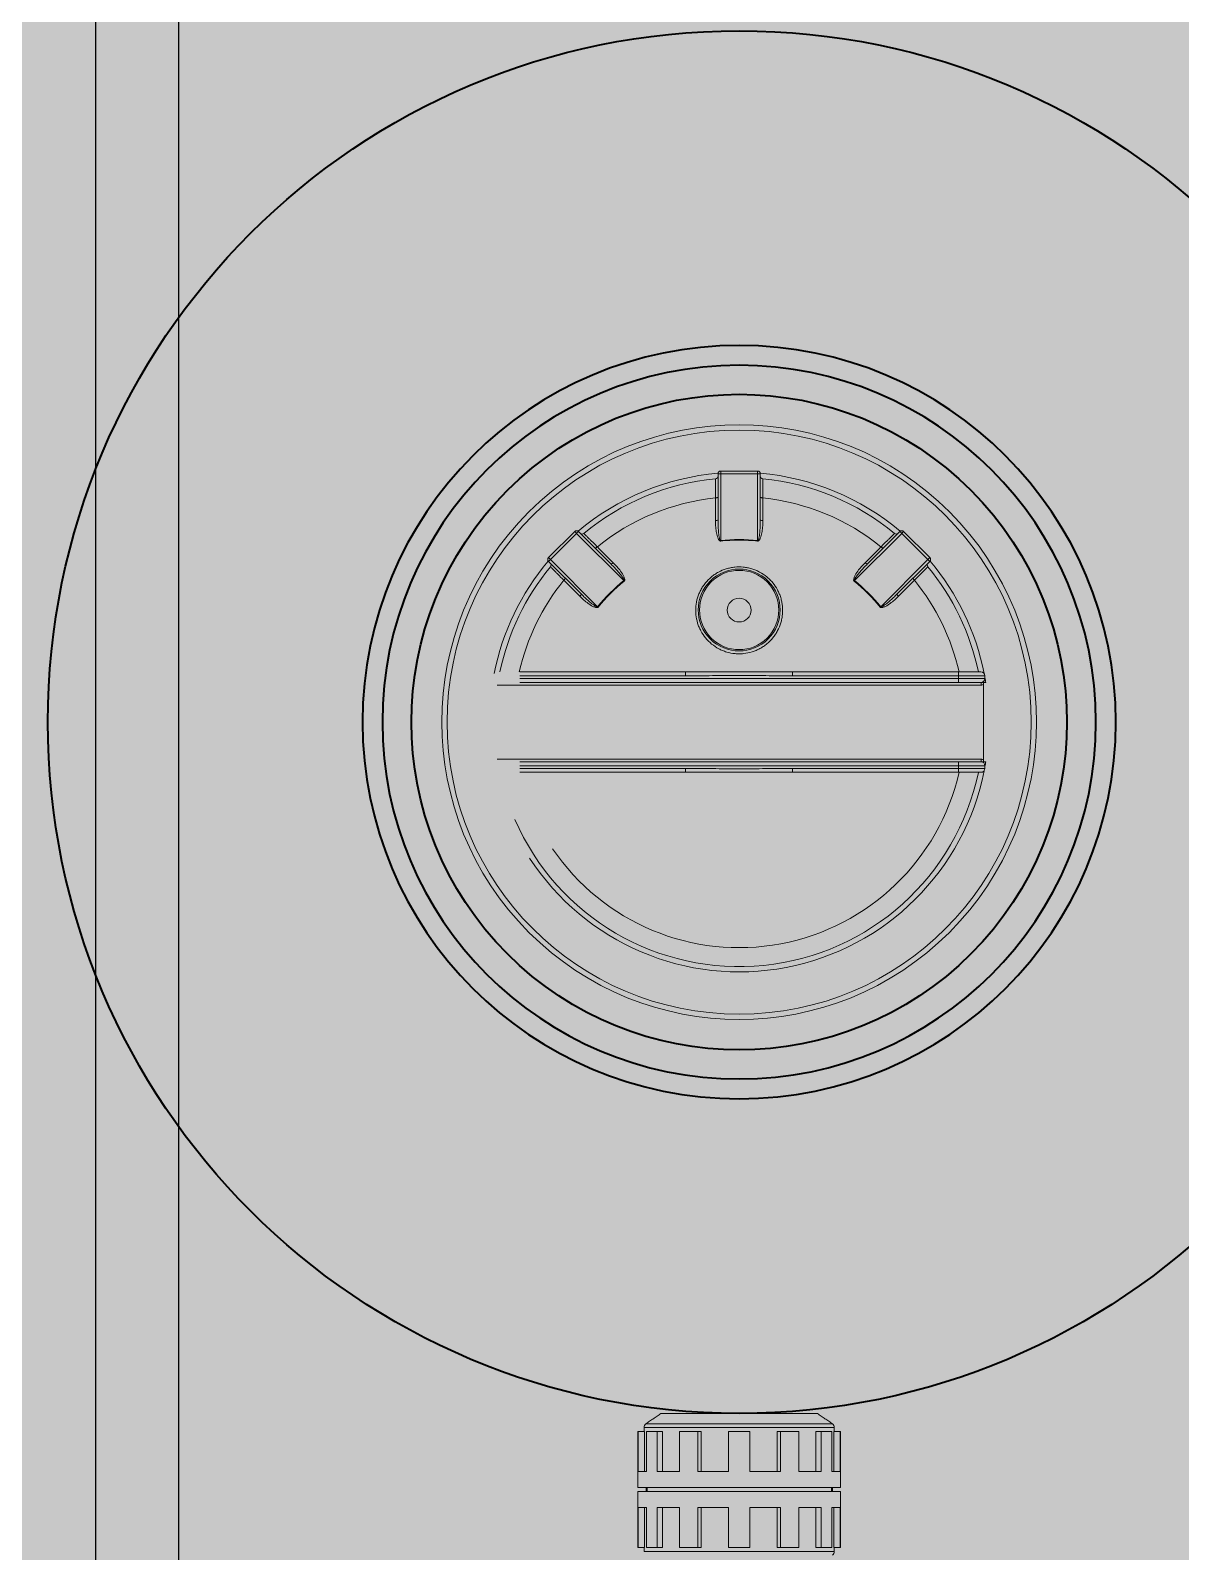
# Model space of a CAD drawing. Header units: millimetres. Extents: x -225363 to 347188, y -782467 to 813415.
# Drawn here: x 28394 to 28810, y 12716 to 13266 of the extents above; entities that cross this region are included whole.
import ezdxf

# ---------------------------------------------------------------- set-up
doc = ezdxf.new("R2010")
doc.units = ezdxf.units.MM
doc.layers.add('0.06 Trả nước', color=3, linetype='Continuous')
doc.layers.add('Nuoc cap', color=4, linetype='Continuous', lineweight=35)
doc.layers.add('Xref SCN', color=8, linetype='Continuous', lineweight=0)
pattern_1 = [(197, (-1424125.8, -442865.07), (-126.479246, -237.872866), [95.25, -285.75]), (287, (-1424185.26, -442833.45), (237.872866, -126.479246), [95.25, -285.75])]

# ---------------------------------------------------------------- blocks, each defined once
blk = doc.blocks.new('Xref SCN')
at = {"layer": 'Xref SCN', "ltscale": 3}
h = blk.add_hatch(dxfattribs=at)
h.set_pattern_fill('CROSS', color=256, scale=30, angle=197)
h.set_pattern_definition(pattern_1)
edge = h.paths.add_edge_path()
edge.add_arc((2267.43, -6082.96), 1150, 110.6378, 180.38556)
edge.add_line((1117.46, -6090.69), (1124.35, -7115.46))
edge.add_arc((2274.33, -7107.72), 1150, 180.38556, 270.38556)
edge.add_line((2282.07, -8257.69), (21549.9, -8127.55))
edge.add_arc((21542.16, -6977.57), 1150, 270.38535, 360.44018)
edge.add_line((22692.14, -6968.74), (22692.17, -2095.91))
edge.add_arc((21542.2, -2104.75), 1150, 0.44039, 90.38556)
edge.add_line((21534.46, -954.77), (6081.87, -1059.02))
edge.add_arc((6089.61, -2209), 1150, 90.38541, 160.13317)
edge.add_arc((-23.55, -0.08), 5350, 290.6378, 340.13331, ccw=False)
edge = h.paths.add_edge_path()
edge.add_arc((21542.2, 18280.17), 1150, 0.44034, 104.36987, ccw=False)
edge.add_line((22692.17, 18289.01), (22692.17, 2403.99))
edge.add_arc((21542.2, 2395.15), 1150, -89.61444, 0.44034, ccw=False)
edge.add_line((21549.94, 1245.18), (6067.06, 1140.93))
edge.add_arc((6059.32, 2290.9), 1150, 200.63777, 270.38553, ccw=False)
edge.add_arc((-23.55, -0.08), 5350, 20.6378, 28.59529)
edge.add_arc((5234.3, 2862.4), 636.56, 160.1438, 208.30764, ccw=False)
edge.add_arc((7788.19, 2340.32), 3237.89, 44.33072, 166.81967, ccw=False)
edge.add_arc((13743.19, 8157.79), 5087.07, 224.33072, 255.06492)
edge.add_arc((13751.05, 8258.78), 5186.7, 255.26847, 275.82448)
edge.add_arc((13743.19, 8157.79), 5087.07, 276.02803, 352.80401)
edge.add_arc((13366.13, 8136.44), 5458.92, 353.52217, 372.96168)
edge.add_arc((13743.19, 8157.79), 5087.07, 13.67983, 75.72665)
edge.add_arc((16202.13, 17226.12), 4310.08, 184.54285, 253.76877, ccw=False)
edge.add_arc((12055.19, 16895.67), 150, 104.4177, 184.1801, ccw=False)
edge.add_line((12017.84, 17040.95), (21256.8, 19394.19))
h = blk.add_hatch(dxfattribs=at)
h.set_pattern_fill('CROSS', color=256, scale=30, angle=197)
h.set_pattern_definition(pattern_1)
edge = h.paths.add_edge_path()
edge.add_line((10158.25, 16567.29), (1851.34, 14451.44))
edge.add_arc((2136.75, 13337.42), 1150, 104.36987, 180.38556)
edge.add_line((986.77, 13329.68), (1035.39, 6105.34))
edge.add_arc((2185.36, 6113.08), 1150, 180.38556, 250.13331)
edge.add_arc((-23.55, -0.08), 5350, 54.44102, 70.13331, ccw=False)
edge.add_arc((3168.42, 4685.79), 343.18, 256.3943, 333.3422)
edge.add_arc((7788.19, 2340.32), 4837.89, 44.33072, 153.06453, ccw=False)
edge.add_arc((13743.19, 8157.79), 3487.07, 224.33072, 435.87878)
edge.add_arc((16212.73, 17236.67), 5922.69, 187.715863, 254.13812, ccw=False)
edge.add_arc((10541.85, 16468.34), 200, 187.6327, 187.7159, ccw=False)
edge.add_arc((10194.95, 16421.85), 150, 7.6327, 104.1621)
edge = h.paths.add_edge_path()
edge.add_arc((-13757.86, 9268.23), 1150, 104.35993, 180.44034)
edge.add_line((-14907.83, 9259.39), (-14907.83, 2149.03))
edge.add_arc((-13757.86, 2157.87), 1150, 180.44034, 270.38556)
edge.add_line((-13750.13, 1007.9), (-6128.96, 1058.86))
edge.add_arc((-6136.7, 2208.82), 1149.99, 270.38591, 340.13367)
edge.add_arc((-23.55, -0.08), 5350, 110.63781, 160.13331, ccw=False)
edge.add_arc((-2314.54, 6082.8), 1150, 290.6378, 360.38556)
edge.add_line((-1164.56, 6090.54), (-1205.64, 12195.07))
edge.add_arc((-2355.62, 12187.33), 1150, 0.38556, 104.35993)
edge.add_line((-2640.83, 13301.4), (-14043.08, 10382.3))
edge = h.paths.add_edge_path()
edge.add_line((-13750.1, -8364.83), (-2217.81, -8287.97))
edge.add_arc((-2225.56, -7138.01), 1149.99, 270.3861, 360.3861)
edge.add_line((-1075.6, -7130.26), (-1082.49, -6105.5))
edge.add_arc((-2232.47, -6113.24), 1150, 0.38556, 70.13331)
edge.add_arc((-23.55, -0.08), 5350, 200.6378, 250.13331, ccw=False)
edge.add_arc((-6106.43, -2291.06), 1150, 20.6378, 90.38556)
edge.add_line((-6114.17, -1141.09), (-13765.59, -1192.05))
edge.add_arc((-13757.84, -2342.01), 1149.99, 90.38614, 180.44099)
edge.add_line((-14907.8, -2350.87), (-14907.83, -7223.7))
edge.add_arc((-13757.86, -7214.86), 1150, 180.44039, 270.38556)
edge.add_arc((-13747.77, -8714.82), 349.99, 90.3818, 90.3856, ccw=False)
blk = doc.blocks.new('D900')
at = {"color": 8, "linetype": 'Continuous', "lineweight": 0}
for p, q in [((-66.07, 537.4), (-65.71, 537.4)), ((-65.71, 537.4), (-65.71, 511.25)), ((-65.71, 537.4), (-61.56, 537.4)), ((61.94, 539.96), (-61.94, 539.96)), ((-61.56, 537.4), (-61.56, 511.25)), ((-60.35, 537.4), (-60.35, 511.25)), ((-60.35, 537.4), (-53.46, 537.4)), ((-53.46, 537.4), (-53.46, 511.25)), ((-53.46, 537.4), (-49.87, 537.4)), ((-49.87, 537.4), (-49.87, 511.25)), ((-38.81, 537.4), (-38.81, 511.25)), ((-38.81, 537.4), (-26.89, 537.4)), ((-26.89, 537.4), (-26.89, 511.25)), ((-26.89, 537.4), (-24.82, 537.4)), ((-24.82, 537.4), (-24.82, 511.25)), ((-6.88, 537.4), (-6.88, 511.25)), ((-6.88, 537.4), (6.88, 537.4)), ((6.88, 537.4), (6.88, 511.25)), ((24.82, 537.4), (24.82, 511.25)), ((24.82, 537.4), (26.89, 537.4)), ((26.89, 537.4), (26.89, 511.25)), ((26.89, 537.4), (38.81, 537.4)), ((38.81, 537.4), (38.81, 511.25)), ((49.87, 537.4), (49.87, 511.25)), ((49.87, 537.4), (53.46, 537.4)), ((53.46, 537.4), (53.46, 511.25)), ((53.46, 537.4), (60.35, 537.4)), ((60.35, 537.4), (60.35, 511.25)), ((61.56, 537.4), (61.56, 511.25)), ((61.56, 537.4), (65.71, 537.4)), ((65.71, 537.4), (65.71, 511.25)), ((65.71, 537.4), (66.07, 537.4)), ((-60.35, 511.25), (-65.71, 511.25)), ((-38.81, 511.25), (-53.46, 511.25)), ((-6.88, 511.25), (-26.89, 511.25)), ((26.89, 511.25), (6.88, 511.25)), ((53.46, 511.25), (38.81, 511.25)), ((65.71, 511.25), (60.35, 511.25)), ((66.07, 500.93), (-66.07, 500.93)), ((66.07, 498.17), (-66.07, 498.17)), ((-65.71, 461.7), (-65.71, 487.85)), ((-60.35, 487.85), (-65.71, 487.85)), ((-61.56, 461.7), (-61.56, 487.85)), ((-60.35, 461.7), (-60.35, 487.85)), ((-53.46, 461.7), (-53.46, 487.85)), ((-38.81, 487.85), (-53.46, 487.85)), ((-49.87, 461.7), (-49.87, 487.85)), ((-38.81, 461.7), (-38.81, 487.85)), ((-26.89, 461.7), (-26.89, 487.85)), ((-6.88, 487.85), (-26.89, 487.85)), ((-24.82, 461.7), (-24.82, 487.85)), ((-6.88, 461.7), (-6.88, 487.85)), ((6.88, 461.7), (6.88, 487.85)), ((26.89, 487.85), (6.88, 487.85)), ((24.82, 461.7), (24.82, 487.85)), ((26.89, 461.7), (26.89, 487.85)), ((38.81, 461.7), (38.81, 487.85)), ((53.46, 487.85), (38.81, 487.85)), ((49.87, 461.7), (49.87, 487.85)), ((53.46, 461.7), (53.46, 487.85)), ((60.35, 461.7), (60.35, 487.85)), ((65.71, 487.85), (60.35, 487.85)), ((61.56, 461.7), (61.56, 487.85)), ((65.71, 461.7), (65.71, 487.85)), ((-66.07, 461.7), (-65.71, 461.7)), ((-65.71, 461.7), (-61.56, 461.7)), ((61.94, 459.14), (-61.94, 459.14)), ((60.77, 456.89), (-60.77, 456.89)), ((-60.35, 461.7), (-53.46, 461.7)), ((-53.46, 461.7), (-49.87, 461.7)), ((-38.81, 461.7), (-26.89, 461.7)), ((-26.89, 461.7), (-24.82, 461.7)), ((-6.88, 461.7), (6.88, 461.7)), ((24.82, 461.7), (26.89, 461.7)), ((26.89, 461.7), (38.81, 461.7)), ((49.87, 461.7), (53.46, 461.7)), ((53.46, 461.7), (60.35, 461.7)), ((61.56, 461.7), (65.71, 461.7)), ((65.71, 461.7), (66.07, 461.7)), ((50.93, 450), (-50.93, 450)), ((-142.8, 30.11), (-160.01, 30.11)), ((-160.01, 30.11), (-160.01, 28.39)), ((-157.43, 32.69), (-142.8, 32.69)), ((-142.8, 32.69), (-142.8, 30.11)), ((-142.8, 32.69), (-34.83, 32.69)), ((-34.83, 30.11), (-142.8, 30.11)), ((-142.8, 30.11), (-142.8, 28.39)), ((-34.83, 32.69), (-34.83, 30.11)), ((34.83, 32.69), (34.83, 30.11)), ((34.83, 32.69), (142.8, 32.69)), ((142.8, 30.11), (34.83, 30.11)), ((-160.01, 28.39), (-142.8, 28.39)), ((-159.15, 24.64), (-159.15, -24.64)), ((-157.5, 25.81), (-157.5, 24.09)), ((157.5, 24.09), (-157.5, 24.09)), ((-142.8, 25.81), (-157.43, 25.81)), ((-142.8, 28.39), (142.8, 28.39)), ((-142.8, 28.39), (-142.8, 25.81)), ((142.8, 25.81), (-142.8, 25.81)), ((-160.01, -30.11), (-160.01, -28.39)), ((-142.8, -28.39), (-160.01, -28.39)), ((-157.5, -25.81), (-157.5, -24.09)), ((-157.5, -24.09), (157.5, -24.09)), ((-157.43, -25.81), (-142.8, -25.81)), ((-142.8, -25.81), (-142.8, -28.39)), ((-142.8, -25.81), (142.8, -25.81)), ((-142.8, -30.11), (-142.8, -28.39)), ((142.8, -28.39), (-142.8, -28.39)), ((-160.01, -30.11), (-142.8, -30.11)), ((-142.8, -32.69), (-157.43, -32.69)), ((-142.8, -30.11), (-34.83, -30.11)), ((-142.8, -30.11), (-142.8, -32.69)), ((-34.83, -32.69), (-142.8, -32.69)), ((-34.83, -30.11), (-34.83, -32.69)), ((34.83, -30.11), (34.83, -32.69)), ((34.83, -30.11), (142.8, -30.11)), ((142.8, -32.69), (34.83, -32.69)), ((-92.14, -75.11), (-122.88, -105.84)), ((-92.1, -75.08), (-92.14, -75.11)), ((-92.06, -75.05), (-92.1, -75.08)), ((-92.03, -75.01), (-92.06, -75.05)), ((-91.99, -74.98), (-92.03, -75.01)), ((-91.95, -74.95), (-91.99, -74.98)), ((-91.91, -74.92), (-91.95, -74.95)), ((-91.87, -74.89), (-91.91, -74.92)), ((-91.84, -74.86), (-91.87, -74.89)), ((91.87, -74.89), (91.84, -74.86)), ((91.91, -74.92), (91.87, -74.89)), ((91.95, -74.95), (91.91, -74.92)), ((91.99, -74.98), (91.95, -74.95)), ((92.03, -75.01), (91.99, -74.98)), ((92.06, -75.05), (92.03, -75.01)), ((92.1, -75.08), (92.06, -75.05)), ((92.14, -75.11), (92.1, -75.08)), ((122.88, -105.84), (92.14, -75.11)), ((-124.09, -104.63), (-102.89, -83.43)), ((102.89, -83.43), (124.09, -104.63)), ((-114.16, -92.33), (-113.94, -92.58)), ((-113.94, -92.58), (-113.74, -92.82)), ((-113.74, -92.82), (-113.56, -93.05)), ((-113.56, -93.05), (-113.43, -93.28)), ((-113.43, -93.28), (-113.33, -93.47)), ((-113.33, -93.47), (-113.28, -93.64)), ((-113.28, -93.77), (-113.32, -93.86)), ((-113.28, -93.64), (-113.28, -93.77)), ((-105.84, -122.88), (-75.11, -92.14)), ((-75.11, -92.14), (-75.08, -92.1)), ((-75.08, -92.1), (-75.05, -92.06)), ((-75.05, -92.06), (-75.01, -92.03)), ((-75.01, -92.03), (-74.98, -91.99)), ((-74.98, -91.99), (-74.95, -91.95)), ((-74.95, -91.95), (-74.92, -91.91)), ((-74.92, -91.91), (-74.89, -91.87)), ((-74.89, -91.87), (-74.86, -91.84)), ((74.86, -91.84), (74.89, -91.87)), ((74.89, -91.87), (74.92, -91.91)), ((74.92, -91.91), (74.95, -91.95)), ((74.95, -91.95), (74.98, -91.99)), ((74.98, -91.99), (75.01, -92.03)), ((75.01, -92.03), (75.05, -92.06)), ((75.05, -92.06), (75.08, -92.1)), ((75.08, -92.1), (75.11, -92.14)), ((75.11, -92.14), (105.84, -122.88)), ((113.28, -93.64), (113.33, -93.47)), ((113.28, -93.77), (113.28, -93.64)), ((113.32, -93.86), (113.28, -93.77)), ((113.33, -93.47), (113.43, -93.28)), ((113.43, -93.28), (113.56, -93.05)), ((113.56, -93.05), (113.74, -92.82)), ((113.74, -92.82), (113.94, -92.58)), ((113.94, -92.58), (114.16, -92.33)), ((-124.09, -104.63), (-124.07, -104.65)), ((-124.09, -107.06), (-124.07, -107.04)), ((-107.06, -124.09), (-124.09, -107.06)), ((-124.07, -104.65), (-124, -104.72)), ((-124.07, -107.04), (-124, -106.97)), ((-124, -104.72), (-123.89, -104.83)), ((-124, -106.97), (-123.89, -106.86)), ((-123.89, -104.83), (-123.74, -104.98)), ((-123.89, -106.86), (-123.74, -106.7)), ((-123.74, -104.98), (-123.55, -105.17)), ((-123.74, -106.7), (-123.55, -106.52)), ((-123.55, -105.17), (-123.34, -105.38)), ((-123.55, -106.52), (-123.34, -106.31)), ((-123.34, -105.38), (-123.11, -105.61)), ((-123.34, -106.31), (-123.11, -106.08)), ((-123.11, -105.61), (-122.88, -105.84)), ((-123.11, -106.08), (-122.88, -105.84)), ((-122.88, -105.84), (-105.84, -122.88)), ((-83.43, -102.89), (-104.63, -124.09)), ((104.63, -124.09), (83.43, -102.89)), ((105.84, -122.88), (122.88, -105.84)), ((124.09, -107.06), (107.06, -124.09)), ((122.88, -105.84), (123.11, -105.61)), ((122.88, -105.84), (123.11, -106.08)), ((123.11, -105.61), (123.34, -105.38)), ((123.11, -106.08), (123.34, -106.31)), ((123.34, -105.38), (123.55, -105.17)), ((123.34, -106.31), (123.55, -106.52)), ((123.55, -105.17), (123.74, -104.98)), ((123.55, -106.52), (123.74, -106.7)), ((123.74, -104.98), (123.89, -104.83)), ((123.74, -106.7), (123.89, -106.86)), ((123.89, -104.83), (124, -104.72)), ((123.89, -106.86), (124, -106.97)), ((124, -104.72), (124.07, -104.65)), ((124, -106.97), (124.07, -107.04)), ((124.07, -104.65), (124.09, -104.63)), ((124.07, -107.04), (124.09, -107.06)), ((-93.86, -113.32), (-93.77, -113.28)), ((-93.77, -113.28), (-93.64, -113.28)), ((-93.64, -113.28), (-93.47, -113.33)), ((-93.47, -113.33), (-93.28, -113.43)), ((-93.28, -113.43), (-93.05, -113.56)), ((-93.05, -113.56), (-92.82, -113.74)), ((-92.82, -113.74), (-92.58, -113.94)), ((-92.58, -113.94), (-92.33, -114.16)), ((-12.03, -118.16), (-12.04, -118.21)), ((-12.04, -118.21), (-12.04, -118.26)), ((-12.04, -118.26), (-12.04, -161.73)), ((-12.02, -118.07), (-12.03, -118.12)), ((-12.03, -118.12), (-12.03, -118.16)), ((-12.01, -117.97), (-12.02, -118.02)), ((-12.02, -118.02), (-12.02, -118.07)), ((-12, -117.87), (-12.01, -117.92)), ((-12.01, -117.92), (-12.01, -117.97)), ((12.01, -117.92), (12, -117.87)), ((12.01, -117.97), (12.01, -117.92)), ((12.02, -118.02), (12.01, -117.97)), ((12.02, -118.07), (12.02, -118.02)), ((12.03, -118.12), (12.02, -118.07)), ((12.03, -118.16), (12.03, -118.12)), ((12.04, -118.21), (12.03, -118.16)), ((12.04, -118.26), (12.04, -118.21)), ((12.04, -161.73), (12.04, -118.26)), ((92.33, -114.16), (92.58, -113.94)), ((92.58, -113.94), (92.82, -113.74)), ((92.82, -113.74), (93.05, -113.56)), ((93.05, -113.56), (93.28, -113.43)), ((93.28, -113.43), (93.47, -113.33)), ((93.47, -113.33), (93.64, -113.28)), ((93.64, -113.28), (93.77, -113.28)), ((93.77, -113.28), (93.86, -113.32)), ((-107.04, -124.07), (-107.06, -124.09)), ((-106.97, -124), (-107.04, -124.07)), ((-106.86, -123.89), (-106.97, -124)), ((-106.7, -123.74), (-106.86, -123.89)), ((-106.52, -123.55), (-106.7, -123.74)), ((-106.31, -123.34), (-106.52, -123.55)), ((-106.08, -123.11), (-106.31, -123.34)), ((-105.84, -122.88), (-106.08, -123.11)), ((-105.84, -122.88), (-105.61, -123.11)), ((-105.61, -123.11), (-105.38, -123.34)), ((-105.38, -123.34), (-105.17, -123.55)), ((-105.17, -123.55), (-104.98, -123.74)), ((-104.98, -123.74), (-104.83, -123.89)), ((-104.83, -123.89), (-104.72, -124)), ((-104.72, -124), (-104.65, -124.07)), ((-104.65, -124.07), (-104.63, -124.09)), ((104.63, -124.09), (104.65, -124.07)), ((104.65, -124.07), (104.72, -124)), ((104.72, -124), (104.83, -123.89)), ((104.83, -123.89), (104.98, -123.74)), ((104.98, -123.74), (105.17, -123.55)), ((105.17, -123.55), (105.38, -123.34)), ((105.38, -123.34), (105.61, -123.11)), ((105.61, -123.11), (105.84, -122.88)), ((106.08, -123.11), (105.84, -122.88)), ((106.31, -123.34), (106.08, -123.11)), ((106.52, -123.55), (106.31, -123.34)), ((106.7, -123.74), (106.52, -123.55)), ((106.86, -123.89), (106.7, -123.74)), ((106.97, -124), (106.86, -123.89)), ((107.04, -124.07), (106.97, -124)), ((107.06, -124.09), (107.04, -124.07)), ((-13.76, -161.73), (-13.76, -131.75)), ((13.76, -131.75), (13.76, -161.73)), ((-15.43, -146.01), (-15.11, -146.03)), ((-15.11, -146.03), (-14.79, -146.06)), ((-14.79, -146.06), (-14.5, -146.1)), ((-14.5, -146.1), (-14.25, -146.16)), ((-14.25, -146.16), (-14.04, -146.23)), ((-14.04, -146.23), (-13.89, -146.32)), ((-13.89, -146.32), (-13.8, -146.41)), ((-13.8, -146.41), (-13.76, -146.5)), ((13.76, -146.5), (13.8, -146.41)), ((13.8, -146.41), (13.89, -146.32)), ((13.89, -146.32), (14.04, -146.23)), ((14.04, -146.23), (14.25, -146.16)), ((14.25, -146.16), (14.5, -146.1)), ((14.5, -146.1), (14.79, -146.06)), ((14.79, -146.06), (15.11, -146.03)), ((15.11, -146.03), (15.43, -146.01)), ((-13.76, -161.73), (-12.04, -161.73)), ((-12.04, -163.45), (-12.04, -161.73)), ((-12.04, -161.73), (12.04, -161.73)), ((12.04, -163.45), (-12.04, -163.45)), ((12.04, -161.73), (13.76, -161.73)), ((12.04, -161.73), (12.04, -163.45))]:
    blk.add_line(p, q, dxfattribs=at)
at = {"color": 8}
for p, q in [((-60.35, 498.17), (-60.35, 500.93)), ((60.35, 498.17), (60.35, 500.93))]:
    blk.add_line(p, q, dxfattribs=at)
blk.add_circle((0, 0), 450, dxfattribs=at)
at = {"color": 8, "linetype": 'Continuous', "lineweight": 0}
for centre, major_axis, start_param, end_param in [((-59.19, 539.96), (1.95, -1.95), 2.96706, 3.926991), ((-59.19, 459.14), (1.95, 1.95), 2.356194, 3.316126), ((59.19, 459.14), (1.95, 1.95), 4.537856, 5.497787), ((0, 0), (136.87, 136.87), 2.356194490192318, 8.639379797371905), ((0, 0), (134.43, -134.43), 3.926991, 10.210176), ((0, 0), (114.97, 114.97), -0.209906, 2.160063), ((0, 0), (112.54, 112.54), -0.375413, 2.149316), ((0, 0), (103.82, 103.82), -0.189217, 2.13167), ((-157.43, 30.11), (1.82, 1.82), 0.785398, 2.356194), ((0, 0), (114.97, 114.97), 2.177796, 2.19679), ((-157.43, 28.39), (1.82, -1.82), 3.926991, 5.497787), ((0, 0), (114.97, -114.97), 4.086396, 4.105389), ((-157.43, -28.39), (1.82, 1.82), 0.785398, 2.356194), ((-157.43, -30.11), (1.82, -1.82), 3.926991, 5.497787), ((0, 0), (114.97, -114.97), 4.123122, 4.627771), ((0, 0), (112.54, -112.54), 4.133869, 4.615983), ((0, 0), (103.82, -103.82), 4.151515, 4.607082), ((0, 0), (103.82, 103.82), -1.465489, -1.009922), ((0, 0), (112.54, 112.54), -1.47439, -0.992276), ((0, 0), (114.97, 114.97), -1.486178, -0.981529), ((0, -72.99), (18.86, 18.86), 2.35619449018917, 8.639379797368756), ((0, -72.99), (18.25, 18.25), 2.356194490191966, 8.63937979737155), ((0, -72.92), (5.47, -5.47), 3.926991, 10.210176), ((0, 0), (84.06, -84.06), 4.610901, 4.813877), ((0, 0), (83.78, 83.78), 3.040104, 3.243081), ((0, 0), (83.78, -83.78), 6.181697, 6.384674), ((0, 0), (84.06, 84.06), 4.610901, 4.813877), ((-104.88, -83.59), (1.41, -1.41), 0.867626, 1.76222), ((104.88, -83.59), (1.41, 1.41), 1.379373, 2.273966), ((-122.88, -105.84), (1.22, -1.22), 3.141593, 4.712389), ((-124.17, -102.27), (1.22, 1.22), -1.570782, -0.095032), ((-83.59, -104.88), (1.41, -1.41), 1.379373, 2.273966), ((83.59, -104.88), (1.41, 1.41), 0.867626, 1.76222), ((124.17, -102.27), (1.22, 1.22), 1.666284, 3.141126), ((122.88, -105.84), (1.22, 1.22), -1.570796, 0), ((0, 0), (103.82, 103.82), 3.2469, 3.821684), ((0, 0), (84.06, -84.06), 5.396299, 5.599275), ((0, 0), (83.78, 83.78), 3.825503, 4.028479), ((0, 0), (103.82, -103.82), 5.603094, 6.177878), ((-105.84, -122.88), (1.22, 1.22), 3.141593, 4.712389), ((0, 0), (114.97, -114.97), 4.797007, 5.413169), ((-102.27, -124.17), (1.22, -1.22), 1.666284, 3.141126), ((0, 0), (112.54, -112.54), 4.808795, 5.401381), ((0, 0), (114.97, 114.97), 4.011609, 4.627771), ((0, 0), (112.54, 112.54), 4.023397, 4.615983), ((102.27, -124.17), (1.22, 1.22), 0.000014, 1.475764), ((105.84, -122.88), (1.22, 1.22), 3.141593, 4.712389), ((-15.05, -133.27), (1.41, -1.41), 1.653039, 2.547603), ((15.05, -133.27), (1.41, 1.41), 0.59399, 1.488553), ((-15.48, -160.12), (1.22, 1.22), -0.784357, 0.690321), ((15.48, -160.12), (1.22, -1.22), 2.451543, 3.92648), ((-12.04, -161.73), (1.22, 1.22), 2.356194, 3.926991), ((12.04, -161.73), (1.22, -1.22), 5.497787, 7.068583)]:
    blk.add_ellipse(centre, major_axis=major_axis, ratio=1, start_param=start_param, end_param=end_param, dxfattribs=at)
at = {"color": 8}
for major_axis, start_param, end_param in [((173.39, -173.39), 3.926991, 10.210176), ((164.24, -164.24), 3.926991, 10.210176), ((150.89, 150.89), 2.356194490191815, 8.6393797973714)]:
    blk.add_ellipse((0, 0), major_axis=major_axis, ratio=1, start_param=start_param, end_param=end_param, dxfattribs=at)
at = {"color": 8, "linetype": 'Continuous', "lineweight": 0}
for points, degree in [([(-66.07, 537.4), (-66.07, 500.93)], 1), ([(-61.94, 539.96), (-61.94, 537.4)], 1), ([(61.94, 537.4), (61.94, 539.96)], 1), ([(66.07, 500.93), (66.07, 537.4)], 1), ([(-66.07, 461.7), (-66.07, 498.17)], 1), ([(66.07, 498.17), (66.07, 461.7)], 1), ([(-61.94, 459.14), (-61.94, 461.7)], 1), ([(-50.93, 450), (-60.77, 456.89)], 1), ([(60.77, 456.89), (50.93, 450)], 1), ([(61.94, 461.7), (61.94, 459.14)], 1), ([(-114.16, -92.33), (-110.71, -88.88), (-107.24, -85.42), (-103.76, -81.94)], 3), ([(103.76, -81.94), (107.24, -85.42), (110.71, -88.88), (114.16, -92.33)], 3), ([(-122.83, -103.37), (-122.92, -103.45)], 1), ([(-81.94, -103.76), (-85.42, -107.24), (-88.88, -110.71), (-92.33, -114.16)], 3), ([(92.33, -114.16), (88.88, -110.71), (85.42, -107.24), (81.94, -103.76)], 3), ([(122.8, -103.34), (122.77, -103.3)], 1), ([(-103.34, -122.8), (-103.3, -122.77)], 1), ([(103.37, -122.83), (103.45, -122.92)], 1), ([(-15.43, -146.01), (-15.43, -141.13), (-15.43, -136.23), (-15.43, -131.31)], 3), ([(15.43, -131.31), (15.43, -136.23), (15.43, -141.13), (15.43, -146.01)], 3), ([(-13.76, -159.95), (-13.76, -160.07)], 1), ([(13.76, -159.91), (13.76, -159.86)], 1)]:
    blk.add_open_spline(points, degree=degree, dxfattribs=at)
for points, knots in [([(34.83, 32.69), (23.28, 32.69), (11.69, 32.69), (-5.77, 32.69), (-11.59, 32.69), (-23.21, 32.69), (-29.02, 32.69), (-34.83, 32.69)], [0, 0, 0, 0, 0.5, 0.5, 0.75, 0.75, 1, 1, 1, 1]), ([(34.83, 30.11), (29.02, 30.11), (23.22, 30.19), (11.61, 30.33), (5.8, 30.39), (-5.81, 30.39), (-11.61, 30.33), (-23.22, 30.19), (-29.02, 30.11), (-34.83, 30.11)], [0, 0, 0, 0, 0.25, 0.25, 0.5, 0.5, 0.75, 0.75, 1, 1, 1, 1]), ([(-159.15, 25.81), (-159.37, 25.81), (-159.6, 25.81), (-160.06, 25.81), (-160.29, 25.81), (-160.53, 25.81)], [0, 0, 0, 0, 0.5, 0.5, 1, 1, 1, 1]), ([(-157.5, 25.81), (-157.69, 25.81), (-157.93, 25.81), (-158.49, 25.81), (-158.81, 25.81), (-159.15, 25.81)], [0, 0, 0, 0, 0.5, 0.5, 1, 1, 1, 1]), ([(-159.15, 24.64), (-159.15, 24.84), (-159.15, 25.04), (-159.15, 25.43), (-159.15, 25.62), (-159.15, 25.81)], [0, 0, 0, 0, 0.5, 0.5, 1, 1, 1, 1]), ([(-157.5, 24.09), (-157.8, 24.09), (-158.09, 24.14), (-158.64, 24.34), (-158.9, 24.47), (-159.15, 24.64)], [0, 0, 0, 0, 0.5, 0.5, 1, 1, 1, 1]), ([(-160.53, -25.81), (-160.29, -25.81), (-160.05, -25.81), (-159.59, -25.81), (-159.37, -25.81), (-159.15, -25.81)], [0, 0, 0, 0, 0.5, 0.5, 1, 1, 1, 1]), ([(-159.15, -24.64), (-158.9, -24.47), (-158.65, -24.34), (-158.1, -24.15), (-157.8, -24.09), (-157.5, -24.09)], [0, 0, 0, 0, 0.5, 0.5, 1, 1, 1, 1]), ([(-159.15, -25.81), (-159.15, -25.62), (-159.15, -25.43), (-159.15, -25.04), (-159.15, -24.84), (-159.15, -24.64)], [0, 0, 0, 0, 0.5, 0.5, 1, 1, 1, 1]), ([(-159.15, -25.81), (-158.98, -25.81), (-158.81, -25.81), (-158.5, -25.81), (-158.35, -25.81), (-157.93, -25.81), (-157.69, -25.81), (-157.5, -25.81)], [0, 0, 0, 0, 0.25, 0.25, 0.5, 0.5, 1, 1, 1, 1]), ([(-34.83, -30.11), (-29.02, -30.11), (-23.22, -30.19), (-11.61, -30.33), (-5.8, -30.39), (5.81, -30.39), (11.61, -30.33), (23.22, -30.19), (29.02, -30.11), (34.83, -30.11)], [0, 0, 0, 0, 0.25, 0.25, 0.5, 0.5, 0.75, 0.75, 1, 1, 1, 1]), ([(-34.83, -32.69), (-23.28, -32.69), (-11.69, -32.69), (5.77, -32.69), (11.59, -32.69), (23.21, -32.69), (29.02, -32.69), (34.83, -32.69)], [0, 0, 0, 0, 0.5, 0.5, 0.75, 0.75, 1, 1, 1, 1]), ([(21.86, -54.79), (23.05, -56.23), (24.07, -57.77), (25.38, -60.2), (25.77, -61.03), (26.48, -62.74), (26.8, -63.62), (27.6, -66.27), (27.97, -68.07), (28.24, -70.81), (28.29, -71.74), (28.3, -73.59), (28.25, -74.51), (27.99, -77.26), (27.64, -79.06), (26.85, -81.72), (26.54, -82.6), (25.84, -84.31), (25.06, -85.98), (24.13, -87.56), (23.11, -89.1), (22.56, -89.85), (20.8, -92.02), (19.5, -93.33), (17.37, -95.1), (16.63, -95.66), (15.09, -96.7), (14.29, -97.19), (11.83, -98.52), (10.13, -99.23), (7.47, -100.05), (6.56, -100.29), (4.72, -100.66), (3.8, -100.8), (1.04, -101.08), (-0.82, -101.09), (-3.61, -100.83), (-4.54, -100.69), (-6.37, -100.33), (-8.17, -99.89), (-9.91, -99.27), (-11.63, -98.56), (-12.48, -98.16), (-14.95, -96.84), (-16.49, -95.82), (-18.64, -94.06), (-19.32, -93.44), (-20.65, -92.12), (-21.27, -91.43), (-23.03, -89.29), (-24.05, -87.76), (-25.37, -85.31), (-25.77, -84.47), (-26.48, -82.76), (-26.79, -81.9), (-27.33, -80.14), (-27.55, -79.25), (-27.92, -77.45), (-28.06, -76.53), (-28.34, -73.76), (-28.34, -71.92), (-28.08, -69.18), (-27.95, -68.27), (-27.6, -66.46), (-27.38, -65.55), (-26.59, -62.9), (-25.9, -61.2), (-24.61, -58.75), (-24.13, -57.95), (-23.11, -56.39), (-22.56, -55.65), (-20.82, -53.5), (-19.53, -52.19), (-17.38, -50.4), (-16.63, -49.84), (-15.09, -48.8), (-13.51, -47.84), (-11.84, -47.03), (-10.13, -46.31), (-9.25, -45.99), (-6.57, -45.16), (-4.75, -44.79), (-1.99, -44.51), (-1.06, -44.46), (0.82, -44.45), (1.75, -44.49), (4.53, -44.76), (6.35, -45.11), (9.02, -45.91), (9.91, -46.23), (11.64, -46.94), (12.47, -47.33), (14.92, -48.64), (16.47, -49.66), (19.36, -52.03), (20.68, -53.35), (21.86, -54.79)], [0, 0, 0, 0, 0.03125, 0.03125, 0.046875, 0.046875, 0.0625, 0.0625, 0.09375, 0.09375, 0.109375, 0.109375, 0.125, 0.125, 0.15625, 0.15625, 0.171875, 0.171875, 0.1875, 0.203125, 0.203125, 0.21875, 0.21875, 0.25, 0.25, 0.265625, 0.265625, 0.28125, 0.28125, 0.3125, 0.3125, 0.328125, 0.328125, 0.34375, 0.34375, 0.375, 0.375, 0.390625, 0.390625, 0.40625, 0.421875, 0.421875, 0.4375, 0.4375, 0.46875, 0.46875, 0.484375, 0.484375, 0.5, 0.5, 0.53125, 0.53125, 0.546875, 0.546875, 0.5625, 0.5625, 0.578125, 0.578125, 0.59375, 0.59375, 0.625, 0.625, 0.640625, 0.640625, 0.65625, 0.65625, 0.6875, 0.6875, 0.703125, 0.703125, 0.71875, 0.71875, 0.75, 0.75, 0.765625, 0.765625, 0.78125, 0.796875, 0.796875, 0.8125, 0.8125, 0.84375, 0.84375, 0.859375, 0.859375, 0.875, 0.875, 0.90625, 0.90625, 0.921875, 0.921875, 0.9375, 0.9375, 0.96875, 0.96875, 1, 1, 1, 1]), ([(-91.84, -74.86), (-91.94, -74.74), (-92.07, -74.65), (-92.37, -74.54), (-92.52, -74.52), (-92.83, -74.52), (-92.99, -74.53), (-93.29, -74.58), (-93.44, -74.61), (-93.88, -74.73), (-94.16, -74.84), (-94.72, -75.07), (-95, -75.2), (-95.8, -75.61), (-96.32, -75.91), (-97.33, -76.56), (-97.83, -76.9), (-99.29, -77.95), (-100.23, -78.71), (-102.04, -80.27), (-102.92, -81.09), (-103.76, -81.94)], [0, 0, 0, 0, 0.03125, 0.03125, 0.0625, 0.0625, 0.09375, 0.09375, 0.125, 0.125, 0.1875, 0.1875, 0.25, 0.25, 0.375, 0.375, 0.5, 0.5, 0.75, 0.75, 1, 1, 1, 1]), ([(-102.89, -83.43), (-101.26, -81.8), (-99.58, -80.22), (-96.96, -77.97), (-96.07, -77.23), (-94.68, -76.2), (-94.21, -75.87), (-93.47, -75.42), (-93.22, -75.28), (-92.82, -75.11), (-92.68, -75.05), (-92.47, -75.01), (-92.4, -75), (-92.25, -75.02), (-92.18, -75.05), (-92.14, -75.11)], [0, 0, 0, 0, 0.5, 0.5, 0.75, 0.75, 0.875, 0.875, 0.9375, 0.9375, 0.96875, 0.96875, 0.984375, 0.984375, 1, 1, 1, 1]), ([(103.76, -81.94), (102.92, -81.09), (102.04, -80.27), (100.22, -78.7), (99.29, -77.95), (97.82, -76.89), (97.32, -76.55), (96.31, -75.91), (95.78, -75.6), (94.98, -75.19), (94.7, -75.06), (94.14, -74.83), (93.86, -74.73), (93.27, -74.57), (92.97, -74.51), (92.51, -74.52), (92.36, -74.54), (92.07, -74.65), (91.94, -74.74), (91.84, -74.86)], [0, 0, 0, 0, 0.25, 0.25, 0.5, 0.5, 0.625, 0.625, 0.75, 0.75, 0.8125, 0.8125, 0.875, 0.875, 0.9375, 0.9375, 0.96875, 0.96875, 1, 1, 1, 1]), ([(92.14, -75.11), (92.18, -75.05), (92.26, -75.02), (92.4, -75), (92.48, -75.01), (92.69, -75.06), (92.83, -75.11), (93.22, -75.28), (93.47, -75.43), (94.21, -75.88), (94.69, -76.21), (96.07, -77.24), (96.96, -77.97), (99.59, -80.22), (101.26, -81.8), (102.89, -83.43)], [0, 0, 0, 0, 0.015625, 0.015625, 0.03125, 0.03125, 0.0625, 0.0625, 0.125, 0.125, 0.25, 0.25, 0.5, 0.5, 1, 1, 1, 1]), ([(-122.85, -101.18), (-122.85, -101.18), (-122.8, -101.13), (-122.65, -100.98), (-122.58, -100.91), (-122.43, -100.76), (-122.34, -100.67), (-122.03, -100.36), (-121.78, -100.1), (-121.33, -99.64), (-121.17, -99.48), (-120.82, -99.12), (-120.64, -98.93), (-120.06, -98.34), (-119.63, -97.91), (-118.7, -96.96), (-118.19, -96.44), (-117.13, -95.36), (-116.57, -94.79), (-115.4, -93.6), (-114.79, -92.97), (-114.16, -92.33)], [0, 0, 0, 0, 0.125, 0.125, 0.1875, 0.1875, 0.25, 0.25, 0.375, 0.375, 0.4375, 0.4375, 0.5, 0.5, 0.625, 0.625, 0.75, 0.75, 0.875, 0.875, 1, 1, 1, 1]), ([(-75.11, -92.14), (-75.05, -92.18), (-75.02, -92.26), (-75, -92.4), (-75.01, -92.48), (-75.06, -92.69), (-75.11, -92.83), (-75.28, -93.22), (-75.43, -93.47), (-75.88, -94.21), (-76.21, -94.69), (-77.24, -96.07), (-77.97, -96.96), (-80.22, -99.59), (-81.8, -101.26), (-83.43, -102.89)], [0, 0, 0, 0, 0.015625, 0.015625, 0.03125, 0.03125, 0.0625, 0.0625, 0.125, 0.125, 0.25, 0.25, 0.5, 0.5, 1, 1, 1, 1]), ([(-81.94, -103.76), (-81.09, -102.92), (-80.27, -102.04), (-78.7, -100.22), (-77.95, -99.29), (-76.89, -97.82), (-76.55, -97.32), (-75.91, -96.31), (-75.6, -95.78), (-75.19, -94.98), (-75.06, -94.7), (-74.83, -94.14), (-74.73, -93.86), (-74.57, -93.27), (-74.51, -92.97), (-74.52, -92.51), (-74.54, -92.36), (-74.65, -92.07), (-74.74, -91.94), (-74.86, -91.84)], [0, 0, 0, 0, 0.25, 0.25, 0.5, 0.5, 0.625, 0.625, 0.75, 0.75, 0.8125, 0.8125, 0.875, 0.875, 0.9375, 0.9375, 0.96875, 0.96875, 1, 1, 1, 1]), ([(74.86, -91.84), (74.74, -91.94), (74.65, -92.07), (74.54, -92.37), (74.52, -92.52), (74.52, -92.83), (74.53, -92.99), (74.58, -93.29), (74.61, -93.44), (74.73, -93.88), (74.84, -94.16), (75.07, -94.72), (75.2, -95), (75.61, -95.8), (75.91, -96.32), (76.56, -97.33), (76.9, -97.83), (77.95, -99.29), (78.71, -100.23), (80.27, -102.04), (81.09, -102.92), (81.94, -103.76)], [0, 0, 0, 0, 0.03125, 0.03125, 0.0625, 0.0625, 0.09375, 0.09375, 0.125, 0.125, 0.1875, 0.1875, 0.25, 0.25, 0.375, 0.375, 0.5, 0.5, 0.75, 0.75, 1, 1, 1, 1]), ([(83.43, -102.89), (81.8, -101.26), (80.22, -99.58), (77.97, -96.96), (77.23, -96.07), (76.2, -94.68), (75.87, -94.21), (75.42, -93.47), (75.28, -93.22), (75.11, -92.82), (75.05, -92.68), (75.01, -92.47), (75, -92.4), (75.02, -92.25), (75.05, -92.18), (75.11, -92.14)], [0, 0, 0, 0, 0.5, 0.5, 0.75, 0.75, 0.875, 0.875, 0.9375, 0.9375, 0.96875, 0.96875, 0.984375, 0.984375, 1, 1, 1, 1]), ([(114.16, -92.33), (114.79, -92.97), (115.4, -93.59), (116.28, -94.49), (116.57, -94.79), (117.13, -95.36), (117.4, -95.64), (118.2, -96.45), (118.7, -96.96), (119.4, -97.67), (119.62, -97.9), (120.05, -98.34), (120.26, -98.55), (120.84, -99.14), (121.18, -99.49), (121.78, -100.1), (122.04, -100.36), (122.44, -100.77), (122.6, -100.93), (122.8, -101.13), (122.85, -101.18), (122.85, -101.18)], [0, 0, 0, 0, 0.125, 0.125, 0.1875, 0.1875, 0.25, 0.25, 0.375, 0.375, 0.4375, 0.4375, 0.5, 0.5, 0.625, 0.625, 0.75, 0.75, 0.875, 0.875, 1, 1, 1, 1]), ([(-92.33, -114.16), (-92.97, -114.79), (-93.59, -115.4), (-94.49, -116.28), (-94.79, -116.57), (-95.36, -117.13), (-95.64, -117.4), (-96.45, -118.2), (-96.96, -118.7), (-97.67, -119.4), (-97.9, -119.62), (-98.34, -120.05), (-98.55, -120.26), (-99.14, -120.84), (-99.49, -121.18), (-100.1, -121.78), (-100.36, -122.04), (-100.77, -122.44), (-100.93, -122.6), (-101.13, -122.8), (-101.18, -122.85), (-101.18, -122.85)], [0, 0, 0, 0, 0.125, 0.125, 0.1875, 0.1875, 0.25, 0.25, 0.375, 0.375, 0.4375, 0.4375, 0.5, 0.5, 0.625, 0.625, 0.75, 0.75, 0.875, 0.875, 1, 1, 1, 1]), ([(-12, -117.87), (-12.16, -117.86), (-12.32, -117.89), (-12.6, -118.02), (-12.73, -118.12), (-12.95, -118.33), (-13.05, -118.45), (-13.23, -118.7), (-13.31, -118.83), (-13.54, -119.22), (-13.66, -119.5), (-13.9, -120.06), (-14, -120.35), (-14.28, -121.21), (-14.43, -121.79), (-14.69, -122.96), (-14.8, -123.55), (-15.09, -125.33), (-15.22, -126.52), (-15.39, -128.91), (-15.43, -130.11), (-15.43, -131.31)], [0, 0, 0, 0, 0.03125, 0.03125, 0.0625, 0.0625, 0.09375, 0.09375, 0.125, 0.125, 0.1875, 0.1875, 0.25, 0.25, 0.375, 0.375, 0.5, 0.5, 0.75, 0.75, 1, 1, 1, 1]), ([(-13.76, -131.75), (-13.76, -129.44), (-13.69, -127.14), (-13.43, -123.69), (-13.32, -122.54), (-13.06, -120.83), (-12.97, -120.26), (-12.76, -119.42), (-12.68, -119.14), (-12.53, -118.74), (-12.47, -118.61), (-12.35, -118.43), (-12.3, -118.37), (-12.19, -118.28), (-12.12, -118.25), (-12.04, -118.26)], [0, 0, 0, 0, 0.5, 0.5, 0.75, 0.75, 0.875, 0.875, 0.9375, 0.9375, 0.96875, 0.96875, 0.984375, 0.984375, 1, 1, 1, 1]), ([(15.43, -131.31), (15.43, -130.11), (15.39, -128.91), (15.22, -126.52), (15.09, -125.32), (14.8, -123.54), (14.69, -122.95), (14.42, -121.77), (14.27, -121.19), (13.99, -120.33), (13.89, -120.04), (13.66, -119.48), (13.53, -119.21), (13.23, -118.68), (13.05, -118.43), (12.72, -118.11), (12.6, -118.02), (12.32, -117.89), (12.16, -117.86), (12, -117.87)], [0, 0, 0, 0, 0.25, 0.25, 0.5, 0.5, 0.625, 0.625, 0.75, 0.75, 0.8125, 0.8125, 0.875, 0.875, 0.9375, 0.9375, 0.96875, 0.96875, 1, 1, 1, 1]), ([(12.04, -118.26), (12.12, -118.25), (12.19, -118.28), (12.31, -118.37), (12.35, -118.43), (12.47, -118.61), (12.53, -118.75), (12.69, -119.15), (12.76, -119.43), (12.97, -120.27), (13.06, -120.84), (13.32, -122.55), (13.43, -123.7), (13.69, -127.14), (13.76, -129.45), (13.76, -131.75)], [0, 0, 0, 0, 0.015625, 0.015625, 0.03125, 0.03125, 0.0625, 0.0625, 0.125, 0.125, 0.25, 0.25, 0.5, 0.5, 1, 1, 1, 1]), ([(101.18, -122.85), (101.18, -122.85), (101.13, -122.8), (100.98, -122.65), (100.91, -122.58), (100.76, -122.43), (100.67, -122.34), (100.36, -122.03), (100.1, -121.78), (99.64, -121.33), (99.48, -121.17), (99.12, -120.82), (98.93, -120.64), (98.34, -120.06), (97.91, -119.63), (96.96, -118.7), (96.44, -118.19), (95.36, -117.13), (94.79, -116.57), (93.6, -115.4), (92.97, -114.79), (92.33, -114.16)], [0, 0, 0, 0, 0.125, 0.125, 0.1875, 0.1875, 0.25, 0.25, 0.375, 0.375, 0.4375, 0.4375, 0.5, 0.5, 0.625, 0.625, 0.75, 0.75, 0.875, 0.875, 1, 1, 1, 1]), ([(-15.32, -158.41), (-15.32, -158.42), (-15.32, -158.35), (-15.32, -158.13), (-15.32, -158.03), (-15.32, -157.82), (-15.33, -157.69), (-15.33, -157.25), (-15.33, -156.9), (-15.34, -156.25), (-15.34, -156.02), (-15.34, -155.52), (-15.35, -155.26), (-15.35, -154.43), (-15.36, -153.82), (-15.37, -152.49), (-15.38, -151.76), (-15.39, -150.25), (-15.4, -149.45), (-15.42, -147.79), (-15.42, -146.91), (-15.43, -146.01)], [0, 0, 0, 0, 0.125, 0.125, 0.1875, 0.1875, 0.25, 0.25, 0.375, 0.375, 0.4375, 0.4375, 0.5, 0.5, 0.625, 0.625, 0.75, 0.75, 0.875, 0.875, 1, 1, 1, 1]), ([(15.43, -146.01), (15.42, -146.91), (15.42, -147.78), (15.4, -149.04), (15.4, -149.45), (15.39, -150.25), (15.39, -150.64), (15.38, -151.78), (15.37, -152.49), (15.36, -153.49), (15.36, -153.81), (15.35, -154.43), (15.35, -154.72), (15.34, -155.55), (15.34, -156.04), (15.33, -156.89), (15.33, -157.26), (15.32, -157.84), (15.32, -158.06), (15.32, -158.34), (15.32, -158.42), (15.32, -158.41)], [0, 0, 0, 0, 0.125, 0.125, 0.1875, 0.1875, 0.25, 0.25, 0.375, 0.375, 0.4375, 0.4375, 0.5, 0.5, 0.625, 0.625, 0.75, 0.75, 0.875, 0.875, 1, 1, 1, 1])]:
    blk.add_open_spline(points, degree=3, knots=knots, dxfattribs=at)
blk = doc.blocks.new('PMBCB')
h = blk.add_hatch()
h.set_pattern_fill('BTCT2', color=8, scale=30, pattern_type=2)
h.set_pattern_definition([(50, (-27194.2, -11189.96), (215.17805, -18.8256), [22.5, -247.5]), (355, (-27194.2, -11189.96), (-41.6254, 225.6576), [18, -198]), (100.4514, (-27176.26, -11191.53), (173.5528, 206.8319), [19.122, -210.3426]), (46.1842, (-27194.2, -11129.96), (320.1723, -49.6557), [33.75, -371.25]), (96.6356, (-27167.5, -11134.1), (280.3988, 292.2354), [28.683, -315.514]), (351.1842, (-27194.2, -11129.96), (280.3986, 292.2356), [27, -297]), (21, (-27164.2, -11144.96), (179.0721, -120.7857), [22.5, -247.5]), (326, (-27164.2, -11144.96), (72.9946, 217.545), [18, -198]), (71.4514, (-27149.27, -11155.03), (252.0668, 96.7591), [19.122, -210.3426]), (37.5, (-27194.194, -11189.96), (3.64796, 99.86816), [0, -195.6, 0, -201, 0, -198.75]), (7.5, (-27194.19, -11189.96), (78.92086, 118.3235), [0, -114.6, 0, -191.1, 0, -75.75]), (327.5, (-27261.094, -11189.96), (160.14673, -6.76646), [0, -75, 0, -234, 0, -310.5]), (317.5, (-27291.1, -11189.96), (174.95585, 30.0315), [0, -97.5, 0, -155.4, 0, -220.5]), (45, (-27194.19, -11189.96), (-63.6396, 63.6396), []), (45, (-27194.19, -11168.96), (-63.6396, 63.6396), [])])
h.paths.add_polyline_path([(6600, 2700), (-2900, 2700), (-2900, -200), (6600, -200)])
h.paths.add_polyline_path([(5000, 2500), (5000, 0), (0, 0), (0, 2500)], flags=16)
h.paths.add_polyline_path([(5200, 2500), (6400, 2500), (6400, 0), (5200, 0)], flags=16)
h.paths.add_polyline_path([(-200, 2500), (-200, 0), (-2700, 0), (-2700, 2500)], flags=16)
h.paths.add_polyline_path([(5350.97, 389.34), (6075.73, 389.34), (6075.73, 539.34), (5350.97, 539.34)], flags=0)
h.paths.add_polyline_path([(5451.74, 547.35), (5986.02, 547.35), (5986.02, 775.92), (5451.74, 775.92)], flags=0)
h.paths.add_polyline_path([(4155.05, 389.34), (4879.81, 389.34), (4879.81, 539.34), (4155.05, 539.34)], flags=0)
h.paths.add_polyline_path([(4255.82, 547.35), (4790.11, 547.35), (4790.11, 775.92), (4255.82, 775.92)], flags=0)
h.paths.add_polyline_path([(-1032.12, 389.34), (-307.36, 389.34), (-307.36, 539.34), (-1032.12, 539.34)], flags=0)
h.paths.add_polyline_path([(-931.35, 547.35), (-397.07, 547.35), (-397.07, 775.92), (-931.35, 775.92)], flags=0)
at = {"layer": '0.06 Trả nước'}
for p, q in [((978.53, 2778.66, 0), (978.35, 1586.14, 0)), ((1038.53, 2778.66, 0), (1038.35, 1586.13, 0))]:
    blk.add_line(p, q, dxfattribs=at)
at = {"layer": '0.06 Trả nước', "color": 8}
blk.add_line((1008.53, 2778.66, 0), (1008.35, 1586.13, 0), dxfattribs=at)
at = {"layer": 'Nuoc cap', "xscale": 0.5555555555555576, "yscale": 0.5555555555555576, "zscale": 0.5555555555555576, "rotation": 180}
blk.add_blockref('D900', (1241.19, 2011.93), dxfattribs=at)

msp = doc.modelspace()

# ---------------------------------------------------------------- block references
msp.add_blockref('Xref SCN', (18946.53, 15698.98))

# ---------------------------------------------------------------- next in the draw order: block references
msp.add_blockref('PMBCB', (27409.22, 11003.61))

doc.saveas('drawing.dxf')
